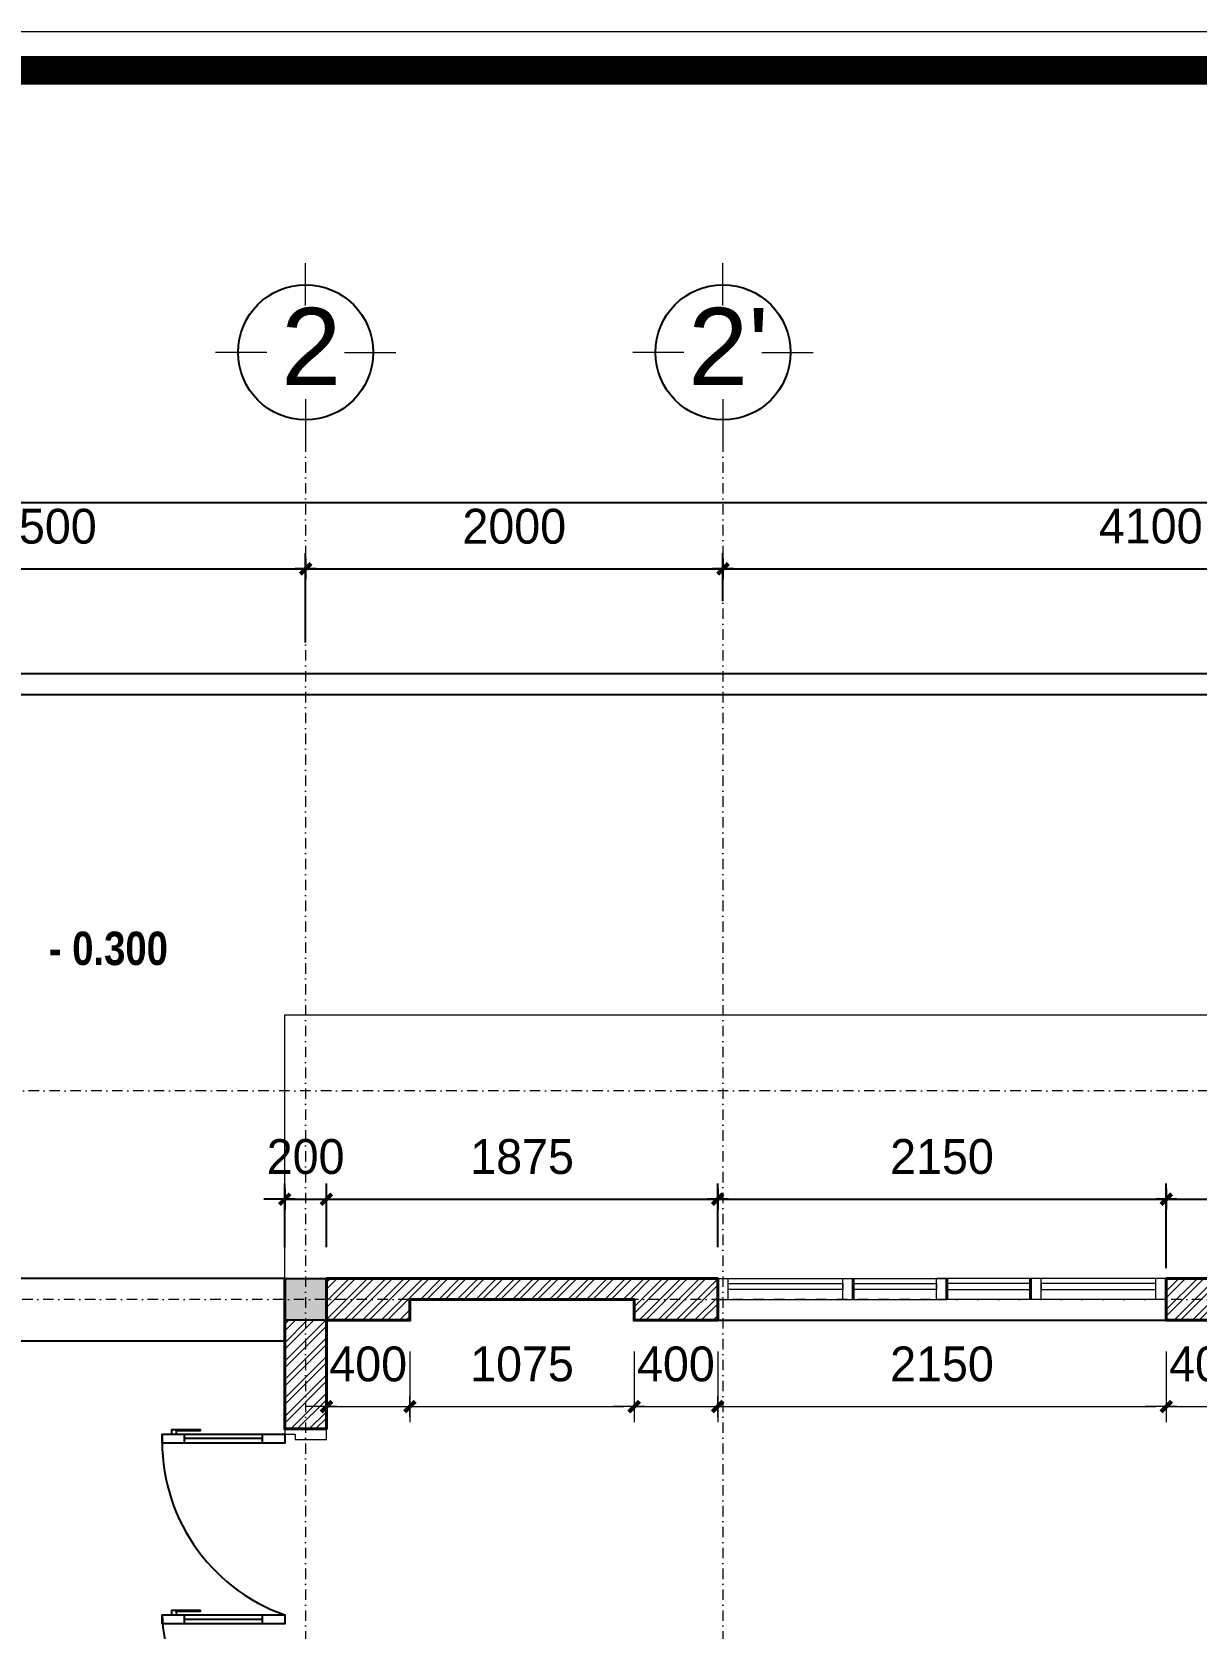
# Model space of a CAD drawing. Header units: millimetres. Extents: x 615730 to 2792744, y 139412 to 597571.
# Drawn here: x 665163 to 670743, y 296635 to 304290 of the extents above; entities that cross this region are included whole.
import ezdxf
from ezdxf.enums import TextEntityAlignment as Align

# ---------------------------------------------------------------- set-up
doc = ezdxf.new("R2010")
doc.units = ezdxf.units.MM
doc.header["$MEASUREMENT"] = 0
doc.header["$PDMODE"] = 34
doc.linetypes.add('DASHDOT', pattern=[1, 0.5, -0.25, 0, -0.25])
doc.layers.get('0').update_dxf_attribs({"lineweight": 5})
for name, color, linetype, lineweight in [('0.1(9)', 9, 'Continuous', 13), ('CAT', 11, 'Continuous', 40), ('NETNGOAITUONG', 1, 'Continuous', 40), ('NTHAY1', 61, 'Continuous', 25), ('thay', 7, 'Continuous', 15), ('TIM TRUC', 149, 'DASHDOT', 9), ('VATDUNG', 33, 'Continuous', 13), ('VLIEU', 250, 'Continuous', 9)]:
    doc.layers.add(name, color=color, linetype=linetype, lineweight=lineweight)
for name, color, linetype in [('CUA', 132, 'Continuous'), ('H', 252, 'Continuous'), ('NET MANH', 252, 'Continuous'), ('netthay', 3, 'Continuous'), ('TEXT', 2, 'Continuous'), ('VL', 155, 'Continuous')]:
    doc.layers.add(name, color=color, linetype=linetype)
doc.styles.add('H280', font='', dxfattribs={"height": 200})
doc.styles.add('KT OZON', font='', dxfattribs={"height": 200})
doc.styles.get("Standard").update_dxf_attribs({"font": ''})
doc.styles.add('VNI-AVO', font='vni-roms.shx')
doc.styles.get('H280').set_extended_font_data('VNI-Avo')
doc.styles.get('KT OZON').set_extended_font_data('VNI-Helve')
doc.styles.get('Standard').set_extended_font_data('VNI-Avo')
doc.dimstyles.new('1-50b', dxfattribs={"dimtxt": 167, "dimasz": 50, "dimexe": 75, "dimexo": 150, "dimgap": 120, "dimtad": 1, "dimdec": 0, "dimzin": 12, "dimtxsty": 'VNI-AVO', "dimblk": ']', "dimcen": 0, "dimdle": 50, "dimclrd": 252, "dimclre": 252, "dimclrt": 2, "dimadec": 0, "dimazin": 0, "dimtfac": 1, "dimtdec": 0, "dimtix": 1, "dimtmove": 2, "dimatfit": 0, "dimldrblk": 'OPEN90', "dimfxl": 1, "dimlwd": -1, "dimlwe": -1, "dimarcsym": 0})
pattern_1 = [(45, (0, 0), (-44.194174, 44.194174), []), (45, (0, 31.25), (-44.194174, 44.194174), [])]

# ---------------------------------------------------------------- blocks, each defined once
blk = doc.blocks.new('TRUC 1')
at = {"ltscale": 50}
blk.add_circle((0, -9525), 8572, dxfattribs=at)
at = {"layer": '0.1(9)', "ltscale": 50}
for p, q in [((0, -3572), (0, 1782)), ((-4942, -9525), (-11427, -9525)), ((4942, -9525), (11427, -9525)), ((0, -15478), (0, -20832))]:
    blk.add_line(p, q, dxfattribs=at)
at = {"layer": 'TEXT', "ltscale": 50, "style": 'H280'}
blk.add_attdef('1', text='', height=10478, dxfattribs=at).set_placement((-214, -4892), align=Align.CENTER)
blk = doc.blocks.new(']')
for p, q in [((1, 0), (-1, 0)), ((0, 1), (0, -1))]:
    blk.add_line(p, q)
at = {"color": 9, "const_width": 0.4}
blk.add_lwpolyline([(-0.51, -0.51), (0.51, 0.51)], dxfattribs=at)
blk = doc.blocks.new('*D109')
at = {"layer": 'DEFPOINTS', "color": 0, "ltscale": 10, "transparency": 16777216}
for p in [(666475.1, 301714.8), (663975.6, 301211.6, -1.1), (666475.1, 301211.6)]:
    blk.add_point(p, dxfattribs=at)
at = {"layer": 'VL', "color": 252, "ltscale": 10, "transparency": 16777216}
for p, q in [((663975.6, 301361.6), (663975.6, 301789.8)), ((666475.1, 301361.6), (666475.1, 301789.8)), ((664025.6, 301714.8), (666425.1, 301714.8))]:
    blk.add_line(p, q, dxfattribs=at)
at = {"layer": 'VL', "color": 252, "ltscale": 10, "transparency": 16777216, "xscale": 50, "yscale": 50, "zscale": 50, "rotation": 180}
blk.add_blockref(']', (663975.6, 301714.8), dxfattribs=at)
at = {"layer": 'VL', "color": 252, "ltscale": 10, "transparency": 16777216, "xscale": 50, "yscale": 50, "zscale": 50}
blk.add_blockref(']', (666475.1, 301714.8), dxfattribs=at)
at = {"layer": 'VL', "color": 2, "ltscale": 10, "transparency": 16777216, "insert": (665225.4, 301918.3), "char_height": 167, "attachment_point": 5, "style": 'VNI-AVO'}
blk.add_mtext('2500', dxfattribs=at)
blk = doc.blocks.new('_Open90')
at = {"color": 0, "linetype": 'ByBlock', "lineweight": -2}
for p, q in [((0, 0), (-1, 0)), ((-0.5, 0.5), (0, 0)), ((0, 0), (-0.5, -0.5))]:
    blk.add_line(p, q, dxfattribs=at)
blk = doc.blocks.new('*D110')
at = {"layer": 'DEFPOINTS', "color": 0, "ltscale": 10, "transparency": 16777216}
for p in [(668475.1, 301714.8), (668475.1, 301714.8), (666475.1, 301211.6)]:
    blk.add_point(p, dxfattribs=at)
at = {"layer": 'VL', "color": 252, "ltscale": 10, "transparency": 16777216}
for p, q in [((666475.1, 301361.6), (666475.1, 301789.8)), ((666525.1, 301714.8), (668425.1, 301714.8)), ((668475.1, 301564.8), (668475.1, 301639.8))]:
    blk.add_line(p, q, dxfattribs=at)
at = {"layer": 'VL', "color": 252, "ltscale": 10, "transparency": 16777216, "xscale": 50, "yscale": 50, "zscale": 50, "rotation": 180}
blk.add_blockref(']', (666475.1, 301714.8), dxfattribs=at)
at = {"layer": 'VL', "color": 252, "ltscale": 10, "transparency": 16777216, "xscale": 50, "yscale": 50, "zscale": 50}
blk.add_blockref(']', (668475.1, 301714.8), dxfattribs=at)
at = {"layer": 'VL', "color": 2, "ltscale": 10, "transparency": 16777216, "insert": (667475.1, 301918.3), "char_height": 167, "attachment_point": 5, "style": 'VNI-AVO'}
blk.add_mtext('2000', dxfattribs=at)
blk = doc.blocks.new('*D114')
at = {"layer": 'DEFPOINTS', "color": 0, "ltscale": 10, "transparency": 16777216}
for p in [(672575.6, 301715.8), (668475.1, 301410.3), (672575.6, 301410.3)]:
    blk.add_point(p, dxfattribs=at)
at = {"layer": 'VL', "color": 252, "ltscale": 10, "transparency": 16777216}
for p, q in [((668475.1, 301560.3), (668475.1, 301790.8)), ((672575.6, 301560.3), (672575.6, 301790.8)), ((668525.1, 301715.8), (672525.6, 301715.8))]:
    blk.add_line(p, q, dxfattribs=at)
at = {"layer": 'VL', "color": 252, "ltscale": 10, "transparency": 16777216, "xscale": 50, "yscale": 50, "zscale": 50, "rotation": 180}
blk.add_blockref(']', (668475.1, 301715.8), dxfattribs=at)
at = {"layer": 'VL', "color": 252, "ltscale": 10, "transparency": 16777216, "xscale": 50, "yscale": 50, "zscale": 50}
blk.add_blockref(']', (672575.6, 301715.8), dxfattribs=at)
at = {"layer": 'VL', "color": 2, "ltscale": 10, "transparency": 16777216, "insert": (670525.4, 301919.3), "char_height": 167, "attachment_point": 5, "style": 'VNI-AVO'}
blk.add_mtext('4100', dxfattribs=at)
blk = doc.blocks.new('*D115')
at = {"layer": 'DEFPOINTS', "color": 0, "ltscale": 10, "transparency": 16777216}
for p in [(684575.9, 302034), (663975.6, 301211.6), (684575.9, 301211.6)]:
    blk.add_point(p, dxfattribs=at)
at = {"layer": 'VL', "color": 252, "ltscale": 10, "transparency": 16777216}
for p, q in [((663975.6, 301361.6), (663975.6, 302109)), ((684575.9, 301361.6), (684575.9, 302109)), ((664025.6, 302034), (684525.9, 302034))]:
    blk.add_line(p, q, dxfattribs=at)
at = {"layer": 'VL', "color": 252, "ltscale": 10, "transparency": 16777216, "xscale": 50, "yscale": 50, "zscale": 50, "rotation": 180}
blk.add_blockref(']', (663975.6, 302034), dxfattribs=at)
at = {"layer": 'VL', "color": 252, "ltscale": 10, "transparency": 16777216, "xscale": 50, "yscale": 50, "zscale": 50}
blk.add_blockref(']', (684575.9, 302034), dxfattribs=at)
at = {"layer": 'VL', "color": 2, "ltscale": 10, "transparency": 16777216, "insert": (674275.7, 302237.5), "char_height": 167, "attachment_point": 5, "style": 'VNI-AVO'}
blk.add_mtext('20600', dxfattribs=at)
blk = doc.blocks.new('*D395')
at = {"layer": 'DEFPOINTS', "color": 0, "ltscale": 10, "transparency": 16777216}
for p in [(666575.1, 298692.2), (666375.1, 298311.6), (666575.1, 298311.6)]:
    blk.add_point(p, dxfattribs=at)
at = {"layer": 'VL', "color": 252, "ltscale": 10, "transparency": 16777216}
for p, q in [((666375.1, 298461.6), (666375.1, 298767.2)), ((666575.1, 298461.6), (666575.1, 298767.2)), ((666325.1, 298692.2), (666275.1, 298692.2)), ((666375.1, 298692.2), (666575.1, 298692.2)), ((666625.1, 298692.2), (666675.1, 298692.2))]:
    blk.add_line(p, q, dxfattribs=at)
at = {"layer": 'VL', "color": 252, "ltscale": 10, "transparency": 16777216, "xscale": 50, "yscale": 50, "zscale": 50}
blk.add_blockref(']', (666375.1, 298692.2), dxfattribs=at)
at = {"layer": 'VL', "color": 252, "ltscale": 10, "transparency": 16777216, "xscale": 50, "yscale": 50, "zscale": 50, "rotation": 180}
blk.add_blockref(']', (666575.1, 298692.2), dxfattribs=at)
at = {"layer": 'VL', "color": 2, "ltscale": 10, "transparency": 16777216, "insert": (666475.1, 298895.7), "char_height": 167, "attachment_point": 5, "style": 'VNI-AVO'}
blk.add_mtext('200', dxfattribs=at)
blk = doc.blocks.new('*D396')
at = {"layer": 'DEFPOINTS', "color": 0, "ltscale": 10, "transparency": 16777216}
for p in [(668449.9, 298692.2), (666575.1, 298311.6), (668449.9, 298311.6)]:
    blk.add_point(p, dxfattribs=at)
at = {"layer": 'VL', "color": 252, "ltscale": 10, "transparency": 16777216}
for p, q in [((666575.1, 298461.6), (666575.1, 298767.2)), ((668449.9, 298461.6), (668449.9, 298767.2)), ((666625.1, 298692.2), (668399.9, 298692.2))]:
    blk.add_line(p, q, dxfattribs=at)
at = {"layer": 'VL', "color": 252, "ltscale": 10, "transparency": 16777216, "xscale": 50, "yscale": 50, "zscale": 50, "rotation": 180}
blk.add_blockref(']', (666575.1, 298692.2), dxfattribs=at)
at = {"layer": 'VL', "color": 252, "ltscale": 10, "transparency": 16777216, "xscale": 50, "yscale": 50, "zscale": 50}
blk.add_blockref(']', (668449.9, 298692.2), dxfattribs=at)
at = {"layer": 'VL', "color": 2, "ltscale": 10, "transparency": 16777216, "insert": (667512.5, 298895.7), "char_height": 167, "attachment_point": 5, "style": 'VNI-AVO'}
blk.add_mtext('1875', dxfattribs=at)
blk = doc.blocks.new('*D397')
at = {"layer": 'DEFPOINTS', "color": 0, "ltscale": 10, "transparency": 16777216}
for p in [(670599.9, 298692.2), (668449.9, 298311.6), (670599.9, 298311.6)]:
    blk.add_point(p, dxfattribs=at)
at = {"layer": 'VL', "color": 252, "ltscale": 10, "transparency": 16777216}
for p, q in [((668449.9, 298461.6), (668449.9, 298767.2)), ((670599.9, 298461.6), (670599.9, 298767.2)), ((668499.9, 298692.2), (670549.9, 298692.2))]:
    blk.add_line(p, q, dxfattribs=at)
at = {"layer": 'VL', "color": 252, "ltscale": 10, "transparency": 16777216, "xscale": 50, "yscale": 50, "zscale": 50, "rotation": 180}
blk.add_blockref(']', (668449.9, 298692.2), dxfattribs=at)
at = {"layer": 'VL', "color": 252, "ltscale": 10, "transparency": 16777216, "xscale": 50, "yscale": 50, "zscale": 50}
blk.add_blockref(']', (670599.9, 298692.2), dxfattribs=at)
at = {"layer": 'VL', "color": 2, "ltscale": 10, "transparency": 16777216, "insert": (669524.9, 298895.7), "char_height": 167, "attachment_point": 5, "style": 'VNI-AVO'}
blk.add_mtext('2150', dxfattribs=at)
blk = doc.blocks.new('*D398')
at = {"layer": 'DEFPOINTS', "color": 0, "ltscale": 10, "transparency": 16777216}
for p in [(672474.6, 298692.2), (672474.6, 298311.6), (670599.9, 298211.6)]:
    blk.add_point(p, dxfattribs=at)
at = {"layer": 'VL', "color": 252, "ltscale": 10, "transparency": 16777216}
for p, q in [((670599.9, 298361.6), (670599.9, 298767.2)), ((672474.6, 298461.6), (672474.6, 298767.2)), ((670649.9, 298692.2), (672424.6, 298692.2))]:
    blk.add_line(p, q, dxfattribs=at)
at = {"layer": 'VL', "color": 252, "ltscale": 10, "transparency": 16777216, "xscale": 50, "yscale": 50, "zscale": 50, "rotation": 180}
blk.add_blockref(']', (670599.9, 298692.2), dxfattribs=at)
at = {"layer": 'VL', "color": 252, "ltscale": 10, "transparency": 16777216, "xscale": 50, "yscale": 50, "zscale": 50}
blk.add_blockref(']', (672474.6, 298692.2), dxfattribs=at)
at = {"layer": 'VL', "color": 2, "ltscale": 10, "transparency": 16777216, "insert": (671537.2, 298895.7), "char_height": 167, "attachment_point": 5, "style": 'VNI-AVO'}
blk.add_mtext('1875', dxfattribs=at)
blk = doc.blocks.new('*D1221')
at = {"layer": 'DEFPOINTS', "color": 0, "ltscale": 10, "transparency": 16777216}
for p in [(666575.1, 298111.6), (666974.9, 298111.6), (666974.9, 297697.6)]:
    blk.add_point(p, dxfattribs=at)
at = {"layer": 'VLIEU', "color": 252, "ltscale": 10, "transparency": 16777216}
for p, q in [((666575.1, 297961.6), (666575.1, 297622.6)), ((666974.9, 297961.6), (666974.9, 297622.6)), ((666525.1, 297697.6), (666475.1, 297697.6)), ((666575.1, 297697.6), (666974.9, 297697.6)), ((667024.9, 297697.6), (667074.9, 297697.6))]:
    blk.add_line(p, q, dxfattribs=at)
at = {"layer": 'VLIEU', "color": 252, "ltscale": 10, "transparency": 16777216, "xscale": 50, "yscale": 50, "zscale": 50}
blk.add_blockref(']', (666575.1, 297697.6), dxfattribs=at)
at = {"layer": 'VLIEU', "color": 252, "ltscale": 10, "transparency": 16777216, "xscale": 50, "yscale": 50, "zscale": 50, "rotation": 180}
blk.add_blockref(']', (666974.9, 297697.6), dxfattribs=at)
at = {"layer": 'VLIEU', "color": 2, "ltscale": 10, "transparency": 16777216, "insert": (666775, 297901.1), "char_height": 167, "attachment_point": 5, "style": 'VNI-AVO'}
blk.add_mtext('400', dxfattribs=at)
blk = doc.blocks.new('*D1222')
at = {"layer": 'DEFPOINTS', "color": 0, "ltscale": 10, "transparency": 16777216}
for p in [(666974.9, 298111.6), (668049.6, 298111.6), (668049.6, 297697.6)]:
    blk.add_point(p, dxfattribs=at)
at = {"layer": 'VLIEU', "color": 252, "ltscale": 10, "transparency": 16777216}
for p, q in [((666974.9, 297961.6), (666974.9, 297622.6)), ((668049.6, 297961.6), (668049.6, 297622.6)), ((667024.9, 297697.6), (667999.6, 297697.6))]:
    blk.add_line(p, q, dxfattribs=at)
at = {"layer": 'VLIEU', "color": 252, "ltscale": 10, "transparency": 16777216, "xscale": 50, "yscale": 50, "zscale": 50, "rotation": 180}
blk.add_blockref(']', (666974.9, 297697.6), dxfattribs=at)
at = {"layer": 'VLIEU', "color": 252, "ltscale": 10, "transparency": 16777216, "xscale": 50, "yscale": 50, "zscale": 50}
blk.add_blockref(']', (668049.6, 297697.6), dxfattribs=at)
at = {"layer": 'VLIEU', "color": 2, "ltscale": 10, "transparency": 16777216, "insert": (667512.2, 297901.1), "char_height": 167, "attachment_point": 5, "style": 'VNI-AVO'}
blk.add_mtext('1075', dxfattribs=at)
blk = doc.blocks.new('*D1223')
at = {"layer": 'DEFPOINTS', "color": 0, "ltscale": 10, "transparency": 16777216}
for p in [(668049.6, 298111.6), (668449.9, 298111.6), (668449.9, 297697.6)]:
    blk.add_point(p, dxfattribs=at)
at = {"layer": 'VLIEU', "color": 252, "ltscale": 10, "transparency": 16777216}
for p, q in [((668049.6, 297961.6), (668049.6, 297622.6)), ((668449.9, 297961.6), (668449.9, 297622.6)), ((667999.6, 297697.6), (667949.6, 297697.6)), ((668049.6, 297697.6), (668449.9, 297697.6)), ((668499.9, 297697.6), (668549.9, 297697.6))]:
    blk.add_line(p, q, dxfattribs=at)
at = {"layer": 'VLIEU', "color": 252, "ltscale": 10, "transparency": 16777216, "xscale": 50, "yscale": 50, "zscale": 50}
blk.add_blockref(']', (668049.6, 297697.6), dxfattribs=at)
at = {"layer": 'VLIEU', "color": 252, "ltscale": 10, "transparency": 16777216, "xscale": 50, "yscale": 50, "zscale": 50, "rotation": 180}
blk.add_blockref(']', (668449.9, 297697.6), dxfattribs=at)
at = {"layer": 'VLIEU', "color": 2, "ltscale": 10, "transparency": 16777216, "insert": (668249.7, 297901.1), "char_height": 167, "attachment_point": 5, "style": 'VNI-AVO'}
blk.add_mtext('400', dxfattribs=at)
blk = doc.blocks.new('*D1224')
at = {"layer": 'DEFPOINTS', "color": 0, "ltscale": 10, "transparency": 16777216}
for p in [(668449.9, 298111.6), (670599.9, 298111.6), (670599.9, 297697.6)]:
    blk.add_point(p, dxfattribs=at)
at = {"layer": 'VLIEU', "color": 252, "ltscale": 10, "transparency": 16777216}
for p, q in [((668449.9, 297961.6), (668449.9, 297622.6)), ((670599.9, 297961.6), (670599.9, 297622.6)), ((668499.9, 297697.6), (670549.9, 297697.6))]:
    blk.add_line(p, q, dxfattribs=at)
at = {"layer": 'VLIEU', "color": 252, "ltscale": 10, "transparency": 16777216, "xscale": 50, "yscale": 50, "zscale": 50, "rotation": 180}
blk.add_blockref(']', (668449.9, 297697.6), dxfattribs=at)
at = {"layer": 'VLIEU', "color": 252, "ltscale": 10, "transparency": 16777216, "xscale": 50, "yscale": 50, "zscale": 50}
blk.add_blockref(']', (670599.9, 297697.6), dxfattribs=at)
at = {"layer": 'VLIEU', "color": 2, "ltscale": 10, "transparency": 16777216, "insert": (669524.9, 297901.1), "char_height": 167, "attachment_point": 5, "style": 'VNI-AVO'}
blk.add_mtext('2150', dxfattribs=at)
blk = doc.blocks.new('*D1225')
at = {"layer": 'DEFPOINTS', "color": 0, "ltscale": 10, "transparency": 16777216}
for p in [(670599.9, 298111.6), (670999.6, 298111.6), (670999.6, 297697.6)]:
    blk.add_point(p, dxfattribs=at)
at = {"layer": 'VLIEU', "color": 252, "ltscale": 10, "transparency": 16777216}
for p, q in [((670599.9, 297961.6), (670599.9, 297622.6)), ((670999.6, 297961.6), (670999.6, 297622.6)), ((670549.9, 297697.6), (670499.9, 297697.6)), ((670599.9, 297697.6), (670999.6, 297697.6)), ((671049.6, 297697.6), (671099.6, 297697.6))]:
    blk.add_line(p, q, dxfattribs=at)
at = {"layer": 'VLIEU', "color": 252, "ltscale": 10, "transparency": 16777216, "xscale": 50, "yscale": 50, "zscale": 50}
blk.add_blockref(']', (670599.9, 297697.6), dxfattribs=at)
at = {"layer": 'VLIEU', "color": 252, "ltscale": 10, "transparency": 16777216, "xscale": 50, "yscale": 50, "zscale": 50, "rotation": 180}
blk.add_blockref(']', (670999.6, 297697.6), dxfattribs=at)
at = {"layer": 'VLIEU', "color": 2, "ltscale": 10, "transparency": 16777216, "insert": (670799.7, 297901.1), "char_height": 167, "attachment_point": 5, "style": 'VNI-AVO'}
blk.add_mtext('400', dxfattribs=at)

msp = doc.modelspace()

# ---------------------------------------------------------------- hatches: boundary and pattern name
at = {"layer": 'VLIEU', "ltscale": 10}
h = msp.add_hatch(dxfattribs=at)
h.set_pattern_fill('STEEL', color=256, scale=500, style=0)
h.set_pattern_definition(pattern_1)
h.paths.add_polyline_path([(666575.1, 298111.6), (666375.1, 298111.6), (666375.1, 297590.2), (666574.8, 297590.2)])
h.paths.add_polyline_path([(666974.9, 298211.6), (668049.6, 298211.6), (668049.6, 298111.6), (668449.9, 298111.6), (668449.9, 298311.6), (666575.1, 298311.6), (666575.1, 298111.6), (666974.9, 298111.6)])
h = msp.add_hatch(dxfattribs=at)
h.set_pattern_fill('STEEL', color=256, scale=500, style=0)
h.set_pattern_definition(pattern_1)
h.paths.add_polyline_path([(672474.6, 298311.6), (670599.9, 298311.6), (670599.9, 298211.6), (670599.9, 298211.6), (670599.9, 298211.6), (670599.9, 298211.6), (670599.9, 298211.6), (670599.9, 298111.6), (670999.6, 298111.6), (670999.6, 298211.6), (672074.4, 298211.6), (672074.4, 298111.6), (672474.6, 298111.6), (672474.6, 298111.6), (672474.6, 298111.6)])

# ---------------------------------------------------------------- linework, layer by layer
at = {"layer": 'CAT'}
for p, q in [((668449.9, 298211.6), (668449.9, 298311.6)), ((668449.9, 298211.6), (668449.9, 298311.6)), ((668449.9, 298211.6), (668449.9, 298311.6)), ((669099.9, 298211.6), (669099.9, 298311.6)), ((669099.9, 298211.6), (669099.9, 298311.6)), ((669099.9, 298211.5), (669099.9, 298311.5)), ((669548.5, 298211.6), (669548.5, 298311.6)), ((669949.9, 298211.6), (669949.9, 298311.6)), ((669949.9, 298211.6), (669949.9, 298311.6)), ((669949.9, 298211.5), (669949.9, 298311.5)), ((670599.9, 298211.6), (670599.9, 298311.6)), ((670599.9, 298211.6), (670599.9, 298311.6)), ((670599.9, 298211.6), (670599.9, 298311.6))]:
    msp.add_line(p, q, dxfattribs=at)
at = {"layer": 'CUA'}
for p, q in [((666269.2, 297544, 63.4), (665893.7, 297544, 63.4)), ((666269.2, 296677.2, 63.4), (665893.7, 296677.2, 63.4))]:
    msp.add_line(p, q, dxfattribs=at)
at = {"layer": 'CUA', "elevation": 63.4}
for points in [[(665893.7, 297565.2), (665893.7, 297522.9), (665788.1, 297522.9), (665788.1, 297565.2), (665893.7, 297565.2)], [(665834.1, 297565.2), (665834.1, 297588), (665971.3, 297588)], [(665857, 297565.2), (665857, 297583.4), (665971.3, 297583.4), (665971.3, 297588)], [(665879.9, 297565.2), (666283.4, 297565.2)], [(666269.2, 297522.9), (666269.2, 297565.2), (666374.8, 297565.2), (666374.8, 297522.9), (666269.2, 297522.9)], [(666269.2, 297522.9), (665865.6, 297522.9)], [(665893.7, 296698.4), (665893.7, 296656.1), (665788.1, 296656.1), (665788.1, 296698.4), (665893.7, 296698.4)], [(665834.1, 296698.4), (665834.1, 296721.2), (665971.3, 296721.2)], [(665857, 296698.4), (665857, 296716.6), (665971.3, 296716.6), (665971.3, 296721.2)], [(665879.9, 296698.4), (666283.4, 296698.4)], [(666269.2, 296656.1), (666269.2, 296698.4), (666374.8, 296698.4), (666374.8, 296656.1), (666269.2, 296656.1)], [(666269.2, 296656.1), (665865.6, 296656.1)]]:
    msp.add_lwpolyline(points, dxfattribs=at)
at = {"layer": 'CUA'}
for centre, radius, start, end in [((666670.2, 297530.3, 63.4), 882.8, 177.73772, 250.45592), ((666374.8, 296698.4, 63.4), 586.8, 180, 270)]:
    msp.add_arc(centre, radius, start, end, dxfattribs=at)
at = {"layer": 'H', "const_width": 138.2}
msp.add_lwpolyline([(660360.3, 285120.6), (687363.2, 285120.6), (687363.2, 304105.6), (660360.3, 304105.6)], close=True, dxfattribs=at)
at = {"layer": 'NET MANH'}
for p, q in [((666375.1, 298311.6, 280), (665075.1, 298311.6)), ((668449.9, 298111.6), (670599.9, 298111.6)), ((666375.1, 298011.6, 280), (665075.1, 298011.6))]:
    msp.add_line(p, q, dxfattribs=at)
msp.add_lwpolyline([(666375.1, 298311.6), (666575.1, 298311.6), (666575.1, 298111.6), (666375.1, 298111.6)], close=True, dxfattribs=at)
msp.add_solid([(666375.1, 298111.6), (666575.1, 298111.6), (666375.1, 298311.6), (666575.1, 298311.6)], dxfattribs=at)
at = {"layer": 'NETNGOAITUONG'}
msp.add_line((666375.1, 298311.6), (666375.1, 298111.6), dxfattribs=at)
at = {"layer": 'NETNGOAITUONG', "elevation": 63.4}
msp.add_lwpolyline([(666575.1, 298211.6), (666574.8, 297590.2), (666375.1, 297590.2), (666375.1, 298311.6)], dxfattribs=at)
at = {"layer": 'NETNGOAITUONG'}
for points in [[(666974.9, 298211.6), (668049.6, 298211.6), (668049.6, 298111.6), (668449.9, 298111.6), (668449.9, 298311.6), (666575.1, 298311.6), (666575.1, 298111.6), (666974.9, 298111.6)], [(670999.6, 298211.6), (672074.4, 298211.6), (672074.4, 298111.6), (672474.6, 298111.6), (672474.6, 298311.6), (670599.9, 298311.6), (670599.9, 298111.6), (670999.6, 298111.6)]]:
    msp.add_lwpolyline(points, close=True, dxfattribs=at)
at = {"layer": 'thay', "linetype": 'Continuous'}
msp.add_lwpolyline([(660176, 284936.3), (687547.5, 284936.3), (687547.5, 304289.9), (660176, 304289.9)], close=True, dxfattribs=at)
at = {"layer": 'thay', "elevation": 63.4}
msp.add_lwpolyline([(666574.8, 297590.2), (666374.8, 297590.2), (666374.8, 297565.2), (666424.8, 297565.2), (666424.8, 297540.2), (666574.8, 297540.2)], close=True, dxfattribs=at)
at = {"layer": 'TIM TRUC', "ltscale": 100}
for p, q in [((666475.1, 302326.1), (666475.1, 287814.8)), ((668475.1, 302326.1), (668475.1, 287814.8)), ((681413.5, 299211.3), (662000.5, 299211.3)), ((672674.6, 298211.6), (662000.5, 298211.6))]:
    msp.add_line(p, q, dxfattribs=at)
at = {"layer": 'VATDUNG'}
for p, q in [((668449.9, 298311.6), (669099.9, 298311.6)), ((668499.9, 298211.6), (668499.9, 298311.6)), ((669049.9, 298211.6), (669049.9, 298311.6)), ((669099.9, 298211.6), (669099.9, 298311.6)), ((669099.9, 298311.6), (669548.5, 298311.6)), ((669498.5, 298211.6), (669498.5, 298311.6)), ((669949.9, 298311.6), (669498.5, 298311.6)), ((670599.9, 298311.6), (669949.9, 298311.6)), ((669949.9, 298211.6), (669949.9, 298311.6)), ((669999.9, 298211.6), (669999.9, 298311.6)), ((670549.9, 298211.6), (670549.9, 298311.6)), ((668449.9, 298211.6), (669099.9, 298211.6)), ((669099.9, 298211.6), (669548.5, 298211.6)), ((669949.9, 298211.6), (669498.5, 298211.6)), ((670599.9, 298211.6), (669949.9, 298211.6))]:
    msp.add_line(p, q, dxfattribs=at)
for points in [[(668499.9, 298288.4), (669049.9, 298288.4), (669049.9, 298258.7), (668499.9, 298258.7)], [(669099.9, 298288.4), (669498.5, 298288.4), (669498.5, 298258.7), (669099.9, 298258.7)], [(669949.9, 298288.4), (669548.5, 298288.4), (669548.5, 298258.7), (669949.9, 298258.7)], [(670549.9, 298288.4), (669999.9, 298288.4), (669999.9, 298258.7), (670549.9, 298258.7)]]:
    msp.add_lwpolyline(points, close=True, dxfattribs=at)
at = {"layer": 'VL', "ltscale": 10}
for p, q in [((687547.5, 301211.6), (660360.3, 301211.6)), ((687547.5, 301111.6), (660360.3, 301111.6))]:
    msp.add_line(p, q, dxfattribs=at)
at = {"layer": 'VLIEU', "ltscale": 10}
for p, q in [((666375.1, 298311.6), (666375.1, 299575.9)), ((666375.1, 299575.9), (672674.6, 299575.9))]:
    msp.add_line(p, q, dxfattribs=at)

# ---------------------------------------------------------------- block references
at = {"layer": 'netthay', "lineweight": -2, "ltscale": 10}
ref = msp.add_blockref('TRUC 1', (666475.1, 302393.4), dxfattribs=dict(at, xscale=0.03778148023411632, yscale=0.03778148023411632, zscale=0.03778148023411632, rotation=180))
ref.add_attrib('1', '2', dxfattribs={"layer": 'TEXT', "color": 3, "ltscale": 50, "height": 370.2, "style": 'KT OZON'}).set_placement((666501.8, 302596.4), align=Align.CENTER)
ref = msp.add_blockref('TRUC 1', (668475.1, 302393.4), dxfattribs=dict(at, xscale=0.03778148023411632, yscale=0.03778148023411632, zscale=0.03778148023411632, rotation=180))
ref.add_attrib('1', "2'", dxfattribs={"layer": 'TEXT', "color": 3, "ltscale": 50, "height": 370.15, "style": 'KT OZON'}).set_placement((668501.8, 302596.4), align=Align.CENTER)

# ---------------------------------------------------------------- texts
at = {"layer": 'NTHAY1', "insert": (665815.2, 299975.2), "char_height": 160, "width": 11369.12, "attachment_point": 3}
msp.add_mtext('{\\fVNI-Helve-Condense|b1|i0|c0|p2;- 0.300}', dxfattribs=at)

# ---------------------------------------------------------------- dimensions: what is measured, and where the dimension line sits
at = {"layer": 'VL', "ltscale": 10}
for base, p1, p2, override, picture, middle in [((684575.9, 302034), (663975.6, 301211.6), (684575.9, 301211.6), {"dimfxl": 150, "dimarcsym": 1}, '*D115', (674275.7, 302237.5)), ((666475.1219, 301714.7999), (663975.5917, 301211.5695, -1.0744), (666475.1219, 301211.5695), {"dimfxl": 150, "dimarcsym": 1}, '*D109', (665225.3568, 301918.2999)), ((668475.1, 301714.8), (666475.1, 301211.6), (668475.1, 301714.8), {"dimfxl": 150, "dimarcsym": 1}, '*D110', (667475.1, 301918.3)), ((672575.5819, 301715.7978), (668475.1219, 301410.282), (672575.5819, 301410.282), {"dimfxl": 150, "dimarcsym": 1}, '*D114', (670525.3519, 301919.2978)), ((666575.1, 298692.2), (666375.1, 298311.6), (666575.1, 298311.6), {"dimfxl": 40}, '*D395', (666475.1, 298895.7)), ((668449.9, 298692.2), (666575.1, 298311.6), (668449.9, 298311.6), {"dimfxl": 40}, '*D396', (667512.5, 298895.7)), ((670599.9, 298692.2), (668449.9, 298311.6), (670599.9, 298311.6), {"dimfxl": 40}, '*D397', (669524.9, 298895.7)), ((672474.6, 298692.2), (670599.9, 298211.6), (672474.6, 298311.6), {"dimfxl": 40}, '*D398', (671537.2, 298895.7))]:
    dim = msp.add_linear_dim(base=base, p1=p1, p2=p2, dimstyle='1-50b', override=override, dxfattribs=at)
    dim.commit()
    dim.dimension.update_dxf_attribs({"geometry": picture, "text_midpoint": middle})
at = {"layer": 'VLIEU', "ltscale": 10}
for base, p1, p2, picture, middle in [((666974.9, 297697.6), (666575.1, 298111.6), (666974.9, 298111.6), '*D1221', (666775, 297901.1)), ((668049.6, 297697.6), (666974.9, 298111.6), (668049.6, 298111.6), '*D1222', (667512.2, 297901.1)), ((668449.9, 297697.6), (668049.6, 298111.6), (668449.9, 298111.6), '*D1223', (668249.7, 297901.1)), ((670599.9, 297697.6), (668449.9, 298111.6), (670599.9, 298111.6), '*D1224', (669524.9, 297901.1)), ((670999.6, 297697.6), (670599.9, 298111.6), (670999.6, 298111.6), '*D1225', (670799.7, 297901.1))]:
    dim = msp.add_linear_dim(base=base, p1=p1, p2=p2, dimstyle='1-50b', override={"dimfxl": 2}, dxfattribs=at)
    dim.commit()
    dim.dimension.update_dxf_attribs({"geometry": picture, "text_midpoint": middle})

doc.saveas('drawing.dxf')
